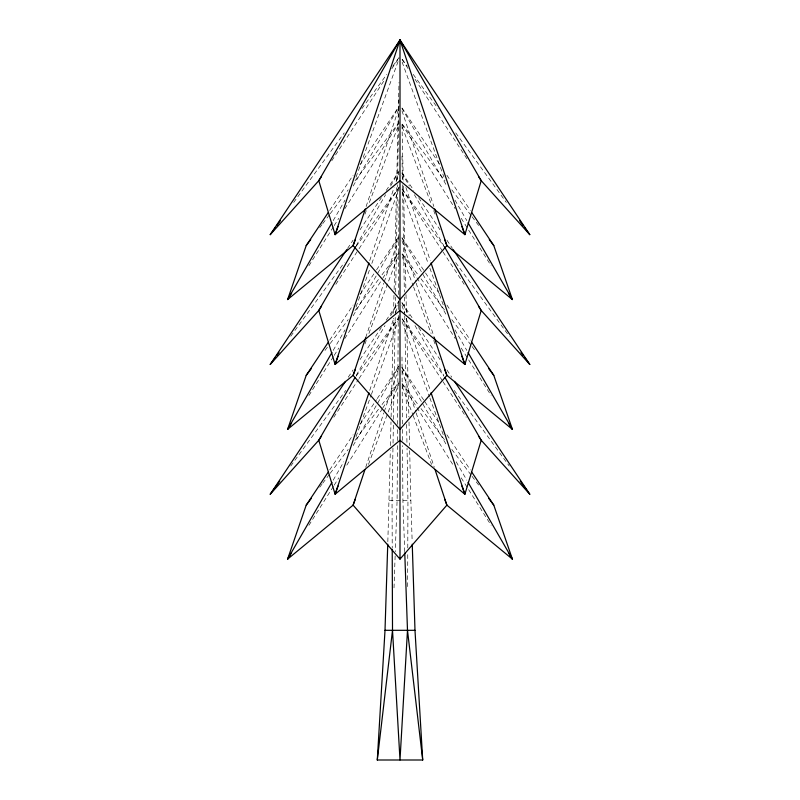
<?xml version="1.0" encoding="UTF-8"?>
<svg xmlns="http://www.w3.org/2000/svg" width="800" height="800" viewBox="0 0 800 800"><rect width="100%" height="100%" fill="white"/><g stroke="black" fill="none" stroke-linecap="round" stroke-linejoin="round"><path stroke-width="0.6" stroke-dasharray="4 3" d="M407.65 586.63L407.76 554.19M407.78 547.95L407.95 500.53L407.04 448.11M397.44 445.61L397.09 500.53L395.28 551.69M397.47 440.62L397.54 429.39M397.57 424.4L398.27 314.57M398.3 309.58L398.35 300.84M398.39 294.6L399 198.5M392.96 448.11L392.05 500.53L392.22 547.95M393.04 443.12L393.37 424.4M393.45 419.4L395.24 315.82M395.26 314.57L395.56 297.1M395.65 292.1L397.5 184.77M397.59 179.78L399.01 97.41M387.83 541.71L390.32 450.6M390.44 445.61L391 421.9M391.11 416.91L393.44 318.31M393.56 313.32L394 294.6M394.12 289.61L396.56 186.02M396.68 181.03L399 82.43M394.01 587.88L395.24 552.94M366.11 206.56L398.82 108.44M369.72 260.63L394.1 187.48M396.07 181.58L398.82 173.32M365.72 337.53L383.84 283.15M384.24 281.96L398.82 238.22M369.72 390.41L393.71 318.44M395.67 312.54L398.82 303.11M365.72 467.31L383.84 412.93M384.24 411.75L398.82 368M356.03 177.15L399.15 58.57M356.03 306.93L370.12 268.19M371.82 263.49L399.15 188.35M356.03 436.71L370.97 395.62M371.4 394.45L399.15 318.14M364.94 214.17L366.25 210.68M369.32 202.54L399.12 123.44M364.94 343.95L366.25 340.46M368.88 333.48L399.12 253.22M368.45 464.43L399.12 383.01M333.19 220.62L345.05 200.07M353.17 186.01L398.75 107.05M356.26 245.54L385.63 194.67M390.63 186.02L398.75 171.95M333.19 350.4L345.05 329.85M353.17 315.79L398.75 236.84M356.26 375.32L385.01 325.54M390.63 315.8L398.75 301.73M333.19 480.18L343.8 461.8M353.17 445.57L398.75 366.62M308.89 265.78L333.49 226.71M334.16 225.65L338.81 218.26M344.8 208.76L398.67 123.23M308.89 395.56L333.49 356.49M334.16 355.43L338.81 348.04M344.8 338.54L382.04 279.41M382.71 278.35L398.67 253.01M308.89 525.34L333.49 486.27M334.16 485.22L338.81 477.83M346.79 465.16L382.04 409.19M382.71 408.14L398.67 382.79M331.75 160.81L384.98 79.23M391.81 68.77L399.32 57.27M335.84 284.32L358.36 249.8M359.05 248.76L399.32 187.05M333.79 417.24L358.36 379.59M359.05 378.54L399.32 316.84M329.66 210.4L353.11 175.23M360 164.89L399.31 105.93M347.53 248.48L353.06 240.2M359.96 229.84L381.36 197.74M386.19 190.49L399.31 170.82M329.66 340.19L353.11 305.02M360 294.67L375.86 270.88M376.55 269.85L399.31 235.71M348.22 377.23L353.06 369.98M359.96 359.63L381.36 327.53M386.19 320.28L399.31 300.6M329.66 469.97L353.11 434.8M360 424.45L376.55 399.63M377.24 398.59L399.31 365.49M293.68 202.41L344.27 132.85M361.87 108.65L386.8 74.37M392.67 66.3L399.27 57.23M290.75 336.23L344.27 262.63M356.01 246.5L399.27 187.01M290.75 466.01L345.74 390.4M356.01 376.28L399.27 316.8M319.72 227.65L321.97 224.66M322.72 223.67L329.47 214.71M330.22 213.71L348.23 189.82M354.98 180.85L399.25 122.11M324.97 350.47L329.47 344.49M330.22 343.5L348.23 319.6M354.98 310.64L378.99 278.78M381.99 274.79L399.25 251.89M319.72 487.22L321.97 484.23M322.72 483.24L329.47 474.27M330.22 473.28L348.23 449.38M354.98 440.42L378.99 408.56M381.99 404.58L399.25 381.68M389.14 500.53L410.86 500.53L412.17 541.71M402.25 124.1L445.02 180.85M451.77 189.82L471.28 215.7M472.03 216.7L478.78 225.66M402.25 253.88L418.01 274.79M421.01 278.78L445.02 310.64M451.77 319.6L471.28 345.49M472.03 346.48L475.03 350.47M402.25 383.67L418.01 404.58M421.01 408.56L445.02 440.42M451.77 449.38L471.28 475.27M472.03 476.27L478.78 485.23M402.2 59.25L407.33 66.3M413.2 74.37L438.13 108.65M455.73 132.85L506.32 202.41M402.2 189.03L443.99 246.5M455.73 262.63L509.25 336.23M402.2 318.81L443.99 376.28M454.26 390.4L509.25 466.01M402.07 107.99L440 164.89M446.89 175.23L470.34 210.4M402.07 172.89L413.81 190.49M418.64 197.74L440.04 229.84M446.94 240.2L452.47 248.48M402.07 237.78L424.83 271.91M425.52 272.95L440 294.67M446.89 305.02L470.34 340.19M402.07 302.67L413.81 320.28M418.64 327.53L440.04 359.63M446.94 369.98L451.78 377.23M402.07 367.56L424.14 400.66M424.83 401.7L440 424.45M446.89 434.8L470.34 469.97M402.05 59.36L408.19 68.77M415.02 79.23L468.25 160.81M402.05 189.14L442.32 250.85M443 251.9L464.16 284.32M402.05 318.93L442.32 380.63M443 381.68L466.21 417.24M402 124.28L455.2 208.76M461.19 218.26L491.11 265.78M402 254.07L455.2 338.54M461.19 348.04L491.11 395.56M402 383.85L453.21 465.16M461.19 477.83L491.11 525.34M401.87 108.14L446.83 186.01M454.95 200.07L466.81 220.62M401.87 173.03L409.37 186.02M414.37 194.67L443.74 245.54M401.87 237.92L446.83 315.79M454.95 329.85L466.81 350.4M401.87 302.81L409.37 315.8M414.99 325.54L443.74 375.32M401.87 367.7L446.83 445.57M456.2 461.8L466.81 480.18M402.19 126.93L430.68 202.54M433.75 210.68L435.06 214.17M402.19 256.71L413.15 285.79M413.59 286.96L431.12 333.48M433.75 340.46L435.06 343.95M402.19 386.5L412.71 414.41M413.15 415.58L431.55 464.43M402.13 62.09L443.97 177.15M402.13 191.88L428.18 263.49M429.88 268.19L443.97 306.93M402.13 321.66L429.46 396.8M429.88 397.97L443.97 436.71M401.97 110.8L433.89 206.56M401.97 175.68L403.93 181.58M405.9 187.48L430.28 260.63M401.97 240.59L415.76 281.96M416.16 283.15L434.28 337.53M401.97 305.47L404.33 312.54M406.29 318.44L430.28 390.41M401.97 370.37L415.76 411.75M416.16 412.93L434.28 467.31M404.72 551.69L402.91 500.53L402.56 445.61M402 124.87L403.32 181.03M403.44 186.02L405.88 289.61M406 294.6L406.44 313.32M406.56 318.31L408.89 416.91M409 421.9L409.56 445.61M409.68 450.6L410.86 500.53M402 156.07L402.41 179.78M402.5 184.77L404.35 292.1M404.44 297.1L404.74 314.57M404.76 315.82L406.55 419.4M406.63 424.4L406.96 443.12M402 357L402.43 424.4M402.46 429.39L402.53 440.62"/><path stroke-width="1.2" d="M412.25 544.2L414.99 630.31L422.71 760L377.29 760L385.01 630.31L387.75 544.2M404.76 552.94L407.49 630.31L400 760L392.51 630.31L392.22 549.19M377.29 760L392.51 630.31M321.51 176.5L318.78 180.68L270.22 234.67L400 40L400 180.68L464.89 234.67L481.22 180.68L400 40L335.11 234.67L318.78 180.68L400 40L529.78 234.67L481.22 180.68L478.49 176.5M365.32 208.93L353.11 245.57L287.6 299.57L306.21 245.57L328.28 212.47M368.93 262.99L335.11 364.46L318.78 310.47L355.64 246.62M365.72 337.53L353.11 375.36L287.6 429.35L306.21 375.36L328.28 342.26M368.93 392.77L335.11 494.24L318.78 440.25L355.02 377.48M364.93 469.67L353.11 505.14L287.6 559.13L306.21 505.14L328.28 472.04M338.1 226.46L335.11 234.67L400 180.68M338.1 356.24L335.11 364.46L400 310.47L464.89 364.46L481.22 310.47L444.36 246.62M338.1 486.02L335.11 494.24L400 440.25L400 181.01M355.3 239.76L353.11 245.57L400 299.57L446.89 245.57L434.68 208.93M355.3 369.54L353.11 375.36L400 429.35L446.89 375.36L434.28 337.53M355.3 499.32L353.11 505.14L400 559.13L446.89 505.14L435.07 469.67M331.94 222.78L287.6 299.57L291.59 293.23M331.94 352.56L287.6 429.35L291.59 423.01M331.94 482.34L287.6 559.13L291.59 552.8M321.51 306.28L318.78 310.47L270.22 364.46L346.84 249.52M321.51 436.06L318.78 440.25L270.22 494.24L345.46 381.37M270.22 234.67L275.35 227.62M276.82 225.6L280.48 220.56M270.22 364.46L275.35 357.4M276.82 355.38L279.02 352.36M270.22 494.24L279.75 481.13M306.21 245.57L310.71 239.6M306.21 375.36L311.46 368.39M306.21 505.14L311.46 498.17M385.01 630.31L414.99 630.31M400 440.25L464.89 494.24L481.22 440.25L444.98 377.48M453.16 249.52L529.78 364.46L481.22 310.47L478.49 306.28M454.54 381.37L529.78 494.24L481.22 440.25L478.49 436.06M489.29 239.6L493.79 245.57L512.4 299.57L446.89 245.57L444.7 239.76M488.54 368.39L493.79 375.36L512.4 429.35L446.89 375.36L444.7 369.54M488.54 498.17L493.79 505.14L512.4 559.13L446.89 505.14L444.7 499.32M519.52 220.56L523.18 225.6M524.65 227.62L529.78 234.67M520.98 352.36L523.18 355.38M524.65 357.4L529.78 364.46M520.25 481.13L529.78 494.24M471.72 212.47L493.79 245.57M471.72 342.26L493.79 375.36M471.72 472.04L493.79 505.14M508.41 293.23L512.4 299.57L468.06 222.78M508.41 423.01L512.4 429.35L468.06 352.56M508.41 552.8L512.4 559.13L468.06 482.34M461.9 226.46L464.89 234.67L400 40M461.9 356.24L464.89 364.46L431.07 262.99M461.9 486.02L464.89 494.24L431.07 392.77M407.49 630.31L422.71 760M400 440.58L400 559.13"/></g></svg>
